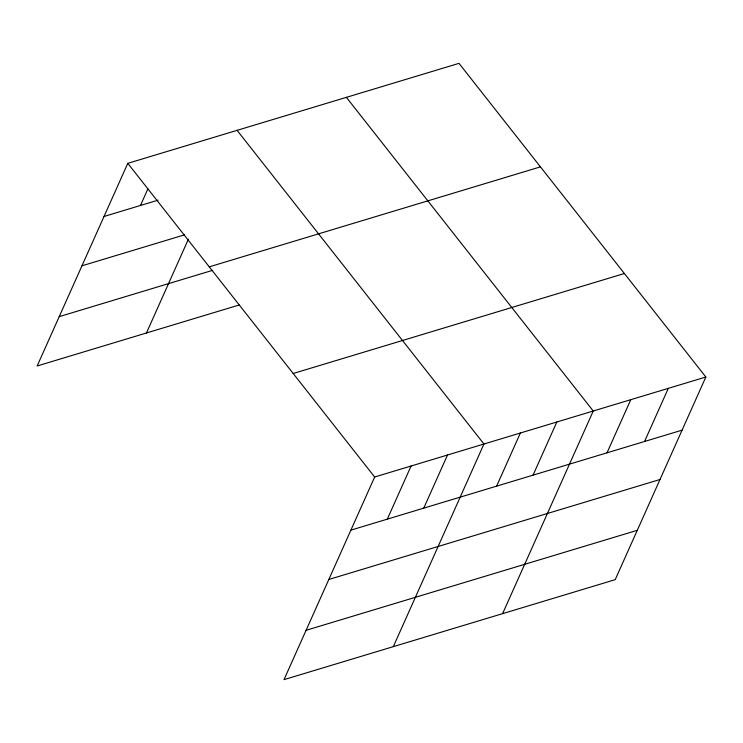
<?xml version="1.0" encoding="UTF-8"?>
<svg xmlns="http://www.w3.org/2000/svg" width="743" height="743" viewBox="0 0 743 743"><rect width="100%" height="100%" fill="white"/><g stroke="black" fill="none" stroke-linecap="round" stroke-linejoin="round"><path stroke-width="1.11" d="M705.85 377.017L374.658 477.006L284.012 679.641L615.204 579.661L705.85 377.017L458.988 63.359L127.796 163.339L37.15 365.983L239.181 304.992M140.464 205.477L147.913 188.806M146.445 332.985L188.406 239.172M387.317 519.134L411.093 466M423.751 508.138L447.518 455.004M393.307 646.651L483.953 444.008L237.091 130.341M496.612 486.145L520.379 433.011M533.047 475.149L556.813 422.015M502.602 613.653L593.248 411.018L346.387 97.352M607.012 452.812L630.779 399.678M644.543 441.481L668.319 388.348M104.029 216.473L158.12 200.146M81.962 265.808L184.626 234.816M209.257 266.848L540.449 166.869M59.217 316.639L212.674 270.313M293.197 373.497L624.389 273.508M350.891 530.14L682.083 430.151M328.824 579.475L660.016 479.495M306.079 630.305L637.271 530.326M127.796 163.339L374.658 477.006"/></g></svg>
